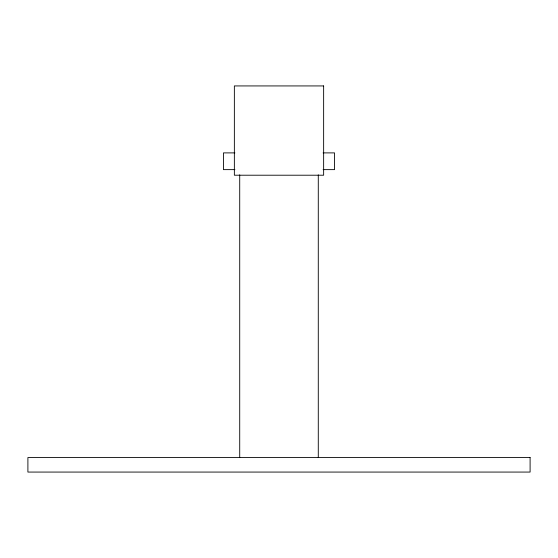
<?xml version="1.0" encoding="UTF-8"?>
<svg xmlns="http://www.w3.org/2000/svg" width="558" height="558" viewBox="0 0 558 558"><rect width="100%" height="100%" fill="white"/><g stroke="black" fill="none" stroke-linecap="round" stroke-linejoin="round"><path stroke-width="0.84" d="M234.904 152.892L223.444 152.892L223.444 169.632L234.904 169.632M323.096 152.892L334.556 152.892L334.556 169.632L323.096 169.632M318.283 174.849L318.283 457.56M239.717 174.849L239.717 457.56M323.64 85.932L234.36 85.932L234.36 175.212L323.64 175.212L323.64 85.932M530.1 457.56L27.9 457.56L27.9 472.068L530.1 472.068L530.1 457.56"/></g></svg>
